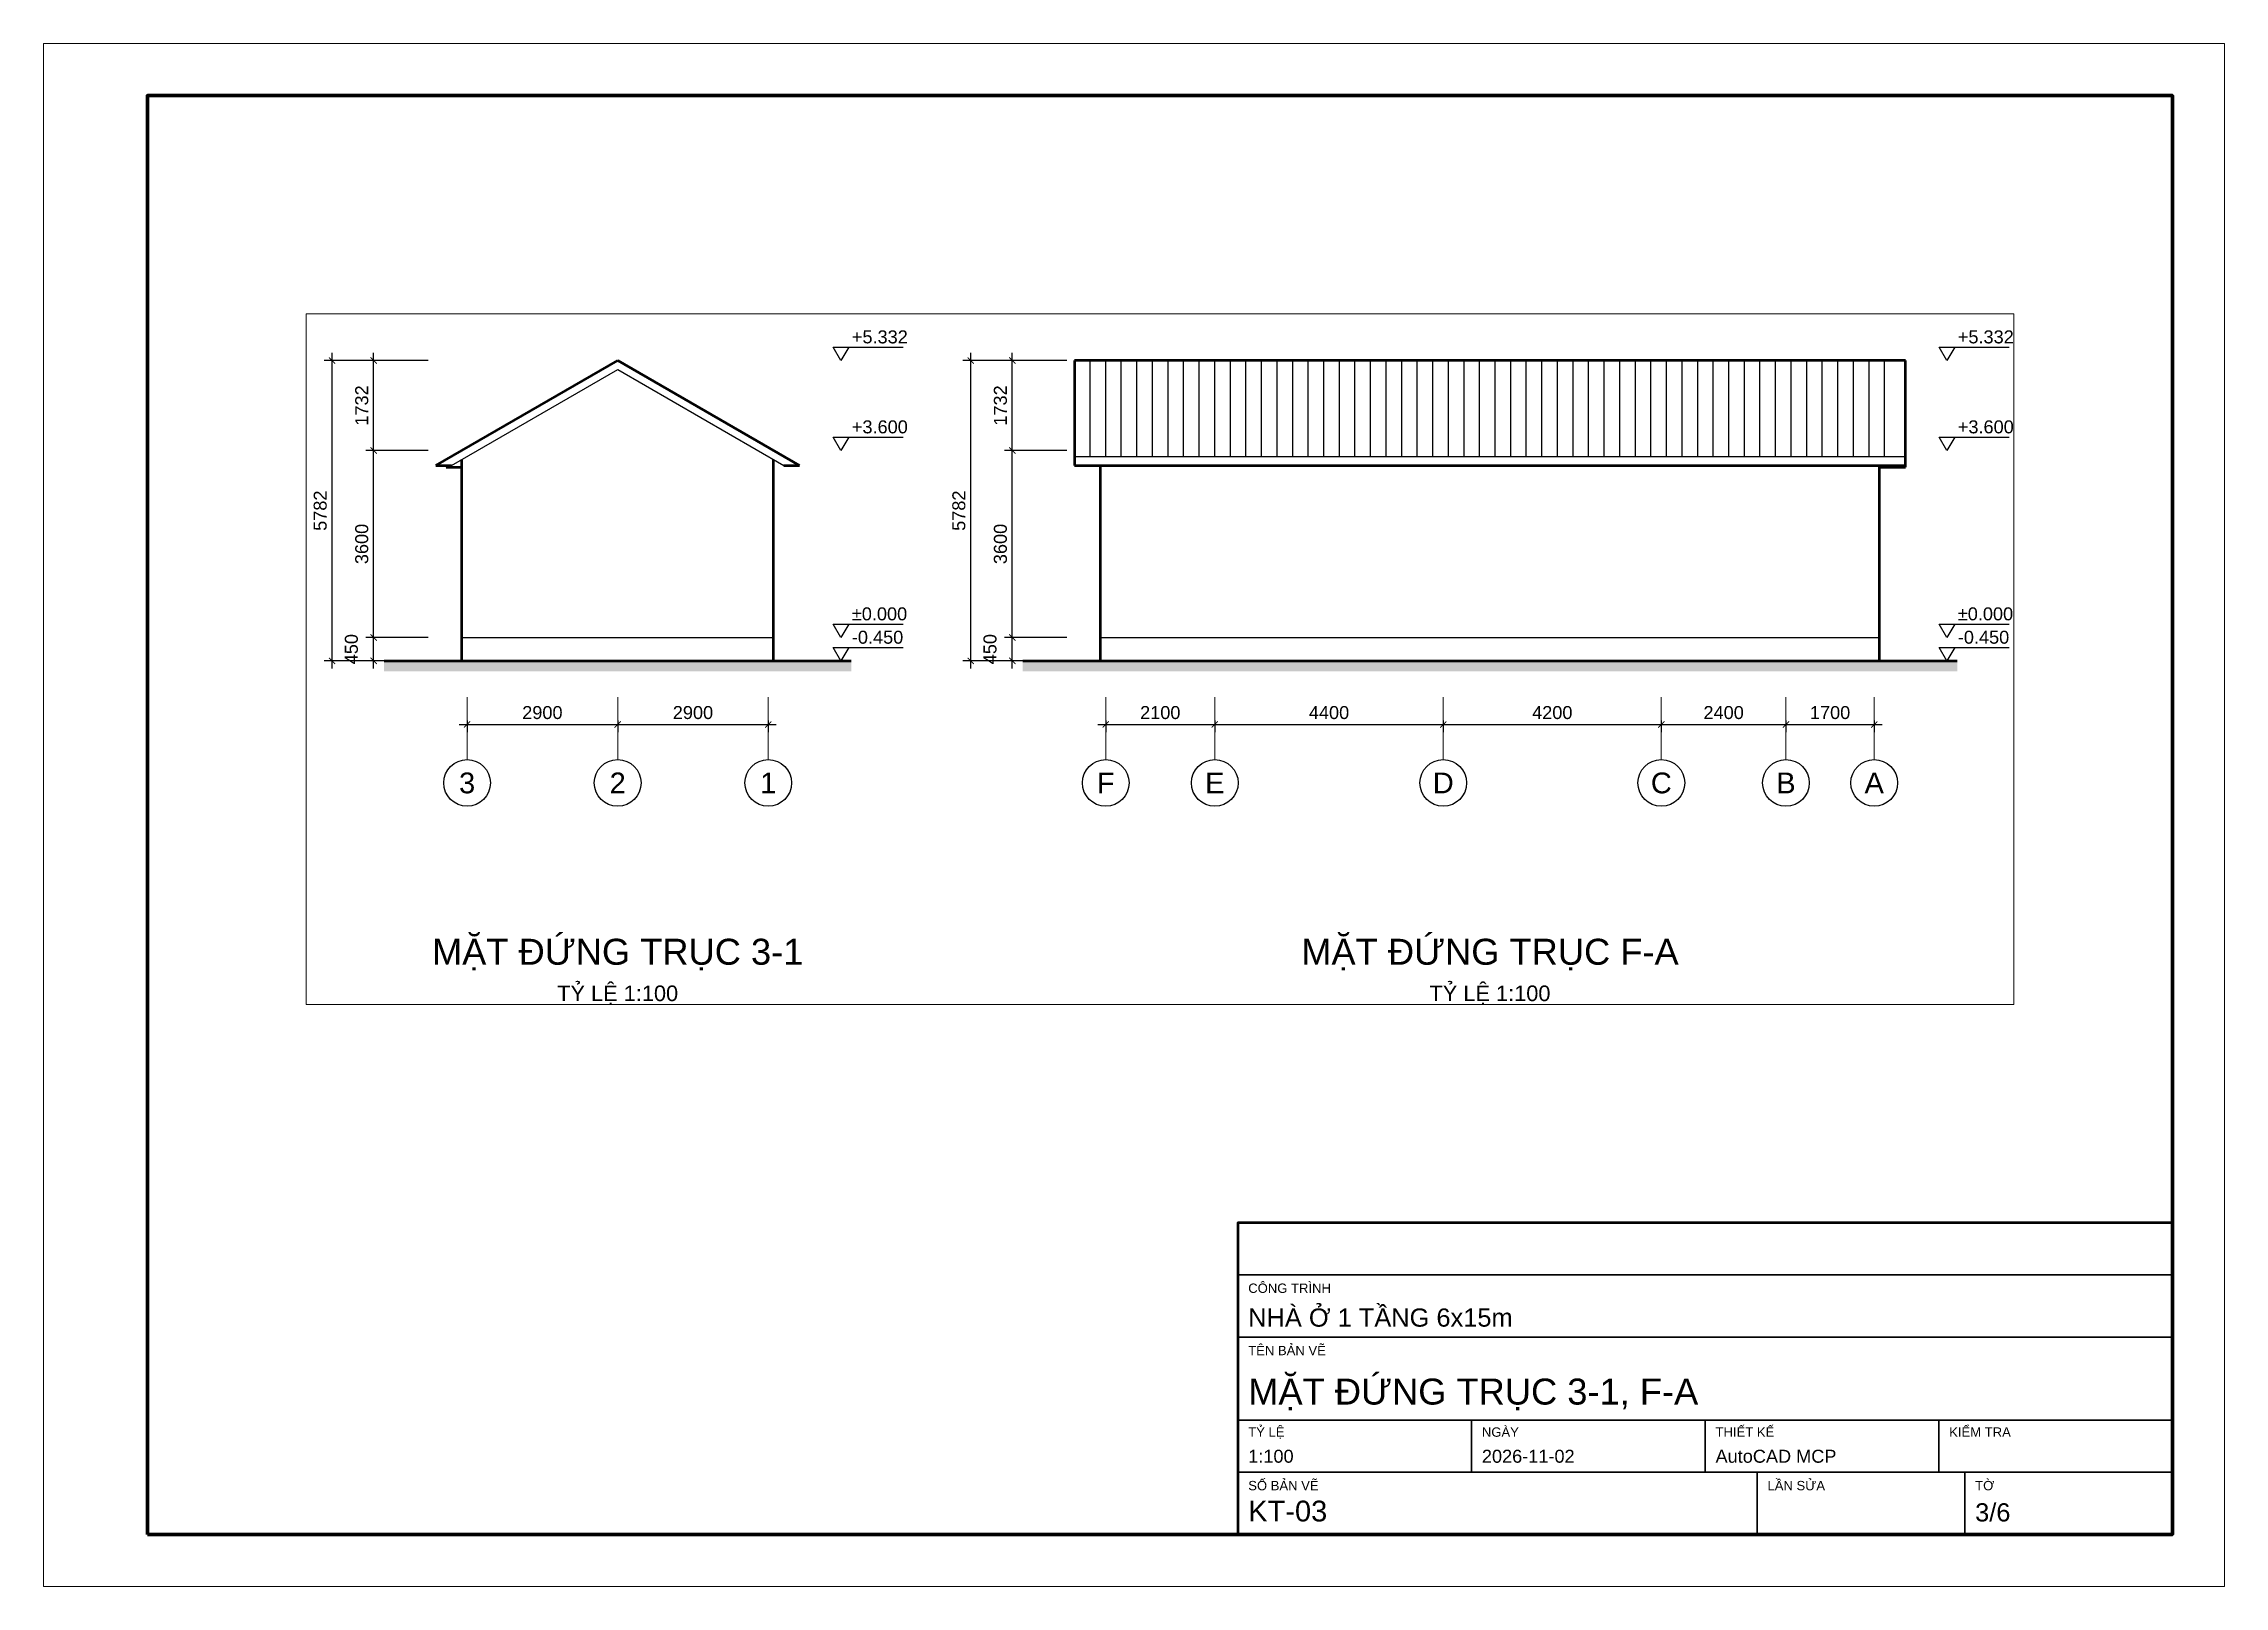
# Paper-space layout 'KT-03' of a CAD drawing. Header units: millimetres. Extents: x 0 to 420, y 0 to 297.
# The model-space entities are those that its viewports show. They can reach past a viewport. Long polylines and large blocks are cut down to what shows.
import ezdxf
from ezdxf.enums import TextEntityAlignment as Align

# ---------------------------------------------------------------- set-up
doc = ezdxf.new("R2010")
doc.units = ezdxf.units.MM
doc.header["$LTSCALE"] = 40
doc.linetypes.add('CENTER', pattern=[50.8, 31.75, -6.35, 6.35, -6.35])
for name, color, linetype, lineweight in [('A-ANNO-DIMS', 1, 'Continuous', 18), ('A-ANNO-SYMB', 7, 'Continuous', 25), ('A-ANNO-TEXT', 7, 'Continuous', 18), ('A-ANNO-TTLB', 7, 'Continuous', 35), ('A-ELEV', 7, 'Continuous', 25), ('A-ELEV-OTLN', 7, 'Continuous', 50), ('A-SECT-PATT', 8, 'Continuous', 9), ('S-GRID', 1, 'CENTER', 18), ('S-GRID-IDEN', 7, 'Continuous', 25)]:
    doc.layers.add(name, color=color, linetype=linetype, lineweight=lineweight)
doc.layers.add('A-ANNO-VPRT', color=8, linetype='Continuous', lineweight=9, plot=False)
doc.styles.add('MCP-ARIAL', font='arial.ttf')
doc.dimstyles.new('MCP-1-100', dxfattribs={"dimscale": 100, "dimtxt": 2.5, "dimasz": 1.2, "dimexe": 1.5, "dimexo": 1.5, "dimgap": 1, "dimtad": 1, "dimdec": 0, "dimdsep": 46, "dimtxsty": 'MCP-ARIAL', "dimblk": 'ARCHTICK', "dimblk1": 'ARCHTICK', "dimblk2": 'ARCHTICK', "dimcen": 0.09, "dimdle": 1.5, "dimclrd": 256, "dimclre": 256, "dimclrt": 256, "dimadec": 0, "dimazin": 0, "dimtfac": 1, "dimtdec": 4, "dimtmove": 2, "dimatfit": 3, "dimfxl": 1, "dimtolj": 1, "dimtzin": 0, "dimarcsym": 0})

# ---------------------------------------------------------------- blocks, each defined once
blk = doc.blocks.new('_ArchTick')
at = {"color": 0, "linetype": 'ByBlock', "const_width": 0.15}
blk.add_lwpolyline([(-0.5, -0.5), (0.5, 0.5)], dxfattribs=at)
blk = doc.blocks.new('*D42')
at = {"layer": 'A-ANNO-DIMS', "lineweight": -2, "transparency": 16777216}
for p, q in [((45900, -600), (45900, 150)), ((46950, 0), (45750, 0)), ((46950, -450), (45750, -450))]:
    blk.add_line(p, q, dxfattribs=at)
at = {"layer": 'Defpoints', "color": 0, "transparency": 16777216}
for p in [(47100, 0), (45900, 0), (47100, -450)]:
    blk.add_point(p, dxfattribs=at)
at = {"layer": 'A-ANNO-DIMS', "lineweight": -2, "transparency": 16777216, "xscale": 120, "yscale": 120, "zscale": 120}
for p, rotation in [((45900, 0), 90), ((45900, -450), 270)]:
    blk.add_blockref('_ArchTick', p, dxfattribs=dict(at, rotation=rotation))
at = {"layer": 'A-ANNO-DIMS', "transparency": 16777216, "insert": (45472, -225), "char_height": 250, "attachment_point": 5, "rotation": 90, "style": 'MCP-ARIAL'}
blk.add_mtext('\\A1;450', dxfattribs=at)
blk = doc.blocks.new('*D43')
at = {"layer": 'A-ANNO-DIMS', "lineweight": -2, "transparency": 16777216}
for p, q in [((46950, 3600), (45750, 3600)), ((45900, -150), (45900, 3750)), ((46950, 0), (45750, 0))]:
    blk.add_line(p, q, dxfattribs=at)
at = {"layer": 'Defpoints', "color": 0, "transparency": 16777216}
for p in [(45900, 3600), (47100, 3600), (47100, 0)]:
    blk.add_point(p, dxfattribs=at)
at = {"layer": 'A-ANNO-DIMS', "lineweight": -2, "transparency": 16777216, "xscale": 120, "yscale": 120, "zscale": 120}
for p, rotation in [((45900, 3600), 90), ((45900, 0), 270)]:
    blk.add_blockref('_ArchTick', p, dxfattribs=dict(at, rotation=rotation))
at = {"layer": 'A-ANNO-DIMS', "transparency": 16777216, "insert": (45672, 1800), "char_height": 250, "attachment_point": 5, "rotation": 90, "style": 'MCP-ARIAL'}
blk.add_mtext('\\A1;3600', dxfattribs=at)
blk = doc.blocks.new('*D44')
at = {"layer": 'A-ANNO-DIMS', "lineweight": -2, "transparency": 16777216}
for p, q in [((45900, 3450), (45900, 5482)), ((46950, 5332), (45750, 5332)), ((46950, 3600), (45750, 3600))]:
    blk.add_line(p, q, dxfattribs=at)
at = {"layer": 'Defpoints', "color": 0, "transparency": 16777216}
for p in [(45900, 5332), (47100, 5332), (47100, 3600)]:
    blk.add_point(p, dxfattribs=at)
at = {"layer": 'A-ANNO-DIMS', "lineweight": -2, "transparency": 16777216, "xscale": 120, "yscale": 120, "zscale": 120}
for p, rotation in [((45900, 5332), 90), ((45900, 3600), 270)]:
    blk.add_blockref('_ArchTick', p, dxfattribs=dict(at, rotation=rotation))
at = {"layer": 'A-ANNO-DIMS', "transparency": 16777216, "insert": (45672, 4466), "char_height": 250, "attachment_point": 5, "rotation": 90, "style": 'MCP-ARIAL'}
blk.add_mtext('\\A1;1732', dxfattribs=at)
blk = doc.blocks.new('*D45')
at = {"layer": 'A-ANNO-DIMS', "lineweight": -2, "transparency": 16777216}
for p, q in [((45100, -600), (45100, 5482)), ((46950, 5332), (44950, 5332)), ((46950, -450), (44950, -450))]:
    blk.add_line(p, q, dxfattribs=at)
at = {"layer": 'Defpoints', "color": 0, "transparency": 16777216}
for p in [(45100, 5332), (47100, 5332), (47100, -450)]:
    blk.add_point(p, dxfattribs=at)
at = {"layer": 'A-ANNO-DIMS', "lineweight": -2, "transparency": 16777216, "xscale": 120, "yscale": 120, "zscale": 120}
for p, rotation in [((45100, 5332), 90), ((45100, -450), 270)]:
    blk.add_blockref('_ArchTick', p, dxfattribs=dict(at, rotation=rotation))
at = {"layer": 'A-ANNO-DIMS', "transparency": 16777216, "insert": (44872, 2441), "char_height": 250, "attachment_point": 5, "rotation": 90, "style": 'MCP-ARIAL'}
blk.add_mtext('\\A1;5782', dxfattribs=at)
blk = doc.blocks.new('*D46')
at = {"layer": 'A-ANNO-DIMS', "lineweight": -2, "transparency": 16777216}
for p, q in [((47550, -1675), (50750, -1675)), ((47700, -1600), (47700, -1825)), ((50600, -1600), (50600, -1825))]:
    blk.add_line(p, q, dxfattribs=at)
at = {"layer": 'Defpoints', "color": 0, "transparency": 16777216}
for p in [(47700, -1450), (50600, -1450), (50600, -1675)]:
    blk.add_point(p, dxfattribs=at)
at = {"layer": 'A-ANNO-DIMS', "lineweight": -2, "transparency": 16777216, "xscale": 120, "yscale": 120, "zscale": 120, "rotation": 180}
blk.add_blockref('_ArchTick', (47700, -1675), dxfattribs=at)
at = {"layer": 'A-ANNO-DIMS', "lineweight": -2, "transparency": 16777216, "xscale": 120, "yscale": 120, "zscale": 120}
blk.add_blockref('_ArchTick', (50600, -1675), dxfattribs=at)
at = {"layer": 'A-ANNO-DIMS', "transparency": 16777216, "insert": (49150, -1447), "char_height": 250, "attachment_point": 5, "style": 'MCP-ARIAL'}
blk.add_mtext('\\A1;2900', dxfattribs=at)
blk = doc.blocks.new('*D47')
at = {"layer": 'A-ANNO-DIMS', "lineweight": -2, "transparency": 16777216}
for p, q in [((50450, -1675), (53650, -1675)), ((50600, -1600), (50600, -1825)), ((53500, -1600), (53500, -1825))]:
    blk.add_line(p, q, dxfattribs=at)
at = {"layer": 'Defpoints', "color": 0, "transparency": 16777216}
for p in [(50600, -1450), (53500, -1450), (53500, -1675)]:
    blk.add_point(p, dxfattribs=at)
at = {"layer": 'A-ANNO-DIMS', "lineweight": -2, "transparency": 16777216, "xscale": 120, "yscale": 120, "zscale": 120, "rotation": 180}
blk.add_blockref('_ArchTick', (50600, -1675), dxfattribs=at)
at = {"layer": 'A-ANNO-DIMS', "lineweight": -2, "transparency": 16777216, "xscale": 120, "yscale": 120, "zscale": 120}
blk.add_blockref('_ArchTick', (53500, -1675), dxfattribs=at)
at = {"layer": 'A-ANNO-DIMS', "transparency": 16777216, "insert": (52050, -1447), "char_height": 250, "attachment_point": 5, "style": 'MCP-ARIAL'}
blk.add_mtext('\\A1;2900', dxfattribs=at)
blk = doc.blocks.new('*D48')
at = {"layer": 'A-ANNO-DIMS', "lineweight": -2, "transparency": 16777216}
for p, q in [((58200, -600), (58200, 150)), ((59250, 0), (58050, 0)), ((59250, -450), (58050, -450))]:
    blk.add_line(p, q, dxfattribs=at)
at = {"layer": 'Defpoints', "color": 0, "transparency": 16777216}
for p in [(59400, 0), (58200, 0), (59400, -450)]:
    blk.add_point(p, dxfattribs=at)
at = {"layer": 'A-ANNO-DIMS', "lineweight": -2, "transparency": 16777216, "xscale": 120, "yscale": 120, "zscale": 120}
for p, rotation in [((58200, 0), 90), ((58200, -450), 270)]:
    blk.add_blockref('_ArchTick', p, dxfattribs=dict(at, rotation=rotation))
at = {"layer": 'A-ANNO-DIMS', "transparency": 16777216, "insert": (57772, -225), "char_height": 250, "attachment_point": 5, "rotation": 90, "style": 'MCP-ARIAL'}
blk.add_mtext('\\A1;450', dxfattribs=at)
blk = doc.blocks.new('*D49')
at = {"layer": 'A-ANNO-DIMS', "lineweight": -2, "transparency": 16777216}
for p, q in [((59250, 3600), (58050, 3600)), ((58200, -150), (58200, 3750)), ((59250, 0), (58050, 0))]:
    blk.add_line(p, q, dxfattribs=at)
at = {"layer": 'Defpoints', "color": 0, "transparency": 16777216}
for p in [(58200, 3600), (59400, 3600), (59400, 0)]:
    blk.add_point(p, dxfattribs=at)
at = {"layer": 'A-ANNO-DIMS', "lineweight": -2, "transparency": 16777216, "xscale": 120, "yscale": 120, "zscale": 120}
for p, rotation in [((58200, 3600), 90), ((58200, 0), 270)]:
    blk.add_blockref('_ArchTick', p, dxfattribs=dict(at, rotation=rotation))
at = {"layer": 'A-ANNO-DIMS', "transparency": 16777216, "insert": (57972, 1800), "char_height": 250, "attachment_point": 5, "rotation": 90, "style": 'MCP-ARIAL'}
blk.add_mtext('\\A1;3600', dxfattribs=at)
blk = doc.blocks.new('*D50')
at = {"layer": 'A-ANNO-DIMS', "lineweight": -2, "transparency": 16777216}
for p, q in [((58200, 3450), (58200, 5482)), ((59250, 5332), (58050, 5332)), ((59250, 3600), (58050, 3600))]:
    blk.add_line(p, q, dxfattribs=at)
at = {"layer": 'Defpoints', "color": 0, "transparency": 16777216}
for p in [(58200, 5332), (59400, 5332), (59400, 3600)]:
    blk.add_point(p, dxfattribs=at)
at = {"layer": 'A-ANNO-DIMS', "lineweight": -2, "transparency": 16777216, "xscale": 120, "yscale": 120, "zscale": 120}
for p, rotation in [((58200, 5332), 90), ((58200, 3600), 270)]:
    blk.add_blockref('_ArchTick', p, dxfattribs=dict(at, rotation=rotation))
at = {"layer": 'A-ANNO-DIMS', "transparency": 16777216, "insert": (57972, 4466), "char_height": 250, "attachment_point": 5, "rotation": 90, "style": 'MCP-ARIAL'}
blk.add_mtext('\\A1;1732', dxfattribs=at)
blk = doc.blocks.new('*D51')
at = {"layer": 'A-ANNO-DIMS', "lineweight": -2, "transparency": 16777216}
for p, q in [((57400, -600), (57400, 5482)), ((59250, 5332), (57250, 5332)), ((59250, -450), (57250, -450))]:
    blk.add_line(p, q, dxfattribs=at)
at = {"layer": 'Defpoints', "color": 0, "transparency": 16777216}
for p in [(57400, 5332), (59400, 5332), (59400, -450)]:
    blk.add_point(p, dxfattribs=at)
at = {"layer": 'A-ANNO-DIMS', "lineweight": -2, "transparency": 16777216, "xscale": 120, "yscale": 120, "zscale": 120}
for p, rotation in [((57400, 5332), 90), ((57400, -450), 270)]:
    blk.add_blockref('_ArchTick', p, dxfattribs=dict(at, rotation=rotation))
at = {"layer": 'A-ANNO-DIMS', "transparency": 16777216, "insert": (57172, 2441), "char_height": 250, "attachment_point": 5, "rotation": 90, "style": 'MCP-ARIAL'}
blk.add_mtext('\\A1;5782', dxfattribs=at)
blk = doc.blocks.new('*D52')
at = {"layer": 'A-ANNO-DIMS', "lineweight": -2, "transparency": 16777216}
for p, q in [((59850, -1675), (62250, -1675)), ((60000, -1600), (60000, -1825)), ((62100, -1600), (62100, -1825))]:
    blk.add_line(p, q, dxfattribs=at)
at = {"layer": 'Defpoints', "color": 0, "transparency": 16777216}
for p in [(60000, -1450), (62100, -1450), (62100, -1675)]:
    blk.add_point(p, dxfattribs=at)
at = {"layer": 'A-ANNO-DIMS', "lineweight": -2, "transparency": 16777216, "xscale": 120, "yscale": 120, "zscale": 120, "rotation": 180}
blk.add_blockref('_ArchTick', (60000, -1675), dxfattribs=at)
at = {"layer": 'A-ANNO-DIMS', "lineweight": -2, "transparency": 16777216, "xscale": 120, "yscale": 120, "zscale": 120}
blk.add_blockref('_ArchTick', (62100, -1675), dxfattribs=at)
at = {"layer": 'A-ANNO-DIMS', "transparency": 16777216, "insert": (61050, -1447), "char_height": 250, "attachment_point": 5, "style": 'MCP-ARIAL'}
blk.add_mtext('\\A1;2100', dxfattribs=at)
blk = doc.blocks.new('*D53')
at = {"layer": 'A-ANNO-DIMS', "lineweight": -2, "transparency": 16777216}
for p, q in [((61950, -1675), (66650, -1675)), ((62100, -1600), (62100, -1825)), ((66500, -1600), (66500, -1825))]:
    blk.add_line(p, q, dxfattribs=at)
at = {"layer": 'Defpoints', "color": 0, "transparency": 16777216}
for p in [(62100, -1450), (66500, -1450), (66500, -1675)]:
    blk.add_point(p, dxfattribs=at)
at = {"layer": 'A-ANNO-DIMS', "lineweight": -2, "transparency": 16777216, "xscale": 120, "yscale": 120, "zscale": 120, "rotation": 180}
blk.add_blockref('_ArchTick', (62100, -1675), dxfattribs=at)
at = {"layer": 'A-ANNO-DIMS', "lineweight": -2, "transparency": 16777216, "xscale": 120, "yscale": 120, "zscale": 120}
blk.add_blockref('_ArchTick', (66500, -1675), dxfattribs=at)
at = {"layer": 'A-ANNO-DIMS', "transparency": 16777216, "insert": (64300, -1447), "char_height": 250, "attachment_point": 5, "style": 'MCP-ARIAL'}
blk.add_mtext('\\A1;4400', dxfattribs=at)
blk = doc.blocks.new('*D54')
at = {"layer": 'A-ANNO-DIMS', "lineweight": -2, "transparency": 16777216}
for p, q in [((66350, -1675), (70850, -1675)), ((66500, -1600), (66500, -1825)), ((70700, -1600), (70700, -1825))]:
    blk.add_line(p, q, dxfattribs=at)
at = {"layer": 'Defpoints', "color": 0, "transparency": 16777216}
for p in [(66500, -1450), (70700, -1450), (70700, -1675)]:
    blk.add_point(p, dxfattribs=at)
at = {"layer": 'A-ANNO-DIMS', "lineweight": -2, "transparency": 16777216, "xscale": 120, "yscale": 120, "zscale": 120, "rotation": 180}
blk.add_blockref('_ArchTick', (66500, -1675), dxfattribs=at)
at = {"layer": 'A-ANNO-DIMS', "lineweight": -2, "transparency": 16777216, "xscale": 120, "yscale": 120, "zscale": 120}
blk.add_blockref('_ArchTick', (70700, -1675), dxfattribs=at)
at = {"layer": 'A-ANNO-DIMS', "transparency": 16777216, "insert": (68600, -1447), "char_height": 250, "attachment_point": 5, "style": 'MCP-ARIAL'}
blk.add_mtext('\\A1;4200', dxfattribs=at)
blk = doc.blocks.new('*D55')
at = {"layer": 'A-ANNO-DIMS', "lineweight": -2, "transparency": 16777216}
for p, q in [((70550, -1675), (73250, -1675)), ((70700, -1600), (70700, -1825)), ((73100, -1600), (73100, -1825))]:
    blk.add_line(p, q, dxfattribs=at)
at = {"layer": 'Defpoints', "color": 0, "transparency": 16777216}
for p in [(70700, -1450), (73100, -1450), (73100, -1675)]:
    blk.add_point(p, dxfattribs=at)
at = {"layer": 'A-ANNO-DIMS', "lineweight": -2, "transparency": 16777216, "xscale": 120, "yscale": 120, "zscale": 120, "rotation": 180}
blk.add_blockref('_ArchTick', (70700, -1675), dxfattribs=at)
at = {"layer": 'A-ANNO-DIMS', "lineweight": -2, "transparency": 16777216, "xscale": 120, "yscale": 120, "zscale": 120}
blk.add_blockref('_ArchTick', (73100, -1675), dxfattribs=at)
at = {"layer": 'A-ANNO-DIMS', "transparency": 16777216, "insert": (71900, -1447), "char_height": 250, "attachment_point": 5, "style": 'MCP-ARIAL'}
blk.add_mtext('\\A1;2400', dxfattribs=at)
blk = doc.blocks.new('*D56')
at = {"layer": 'A-ANNO-DIMS', "lineweight": -2, "transparency": 16777216}
for p, q in [((72950, -1675), (74950, -1675)), ((73100, -1600), (73100, -1825)), ((74800, -1600), (74800, -1825))]:
    blk.add_line(p, q, dxfattribs=at)
at = {"layer": 'Defpoints', "color": 0, "transparency": 16777216}
for p in [(73100, -1450), (74800, -1450), (74800, -1675)]:
    blk.add_point(p, dxfattribs=at)
at = {"layer": 'A-ANNO-DIMS', "lineweight": -2, "transparency": 16777216, "xscale": 120, "yscale": 120, "zscale": 120, "rotation": 180}
blk.add_blockref('_ArchTick', (73100, -1675), dxfattribs=at)
at = {"layer": 'A-ANNO-DIMS', "lineweight": -2, "transparency": 16777216, "xscale": 120, "yscale": 120, "zscale": 120}
blk.add_blockref('_ArchTick', (74800, -1675), dxfattribs=at)
at = {"layer": 'A-ANNO-DIMS', "transparency": 16777216, "insert": (73950, -1447), "char_height": 250, "attachment_point": 5, "style": 'MCP-ARIAL'}
blk.add_mtext('\\A1;1700', dxfattribs=at)

msp = doc.modelspace()

# ---------------------------------------------------------------- hatches: boundary and pattern name
at = {"layer": 'A-SECT-PATT'}
h = msp.add_hatch(dxfattribs=at)
h.set_pattern_fill('EARTH', color=256, scale=15, style=0)
h.paths.add_polyline_path([(46100, -450), (55100, -450), (55100, -650), (46100, -650)], flags=16)
h = msp.add_hatch(dxfattribs=at)
h.set_pattern_fill('EARTH', color=256, scale=15, style=0)
h.paths.add_polyline_path([(58400, -450), (76400, -450), (76400, -650), (58400, -650)], flags=16)

# ---------------------------------------------------------------- linework, layer by layer
at = {"layer": 'A-ANNO-SYMB'}
for p, q in [((54750, 5587), (56100, 5587)), ((76050, 5587), (77400, 5587)), ((54750, 3855), (56100, 3855)), ((76050, 3855), (77400, 3855)), ((54750, 255), (56100, 255)), ((76050, 255), (77400, 255)), ((54750, -195), (56100, -195)), ((76050, -195), (77400, -195))]:
    msp.add_line(p, q, dxfattribs=at)
for points in [[(54900, 5332), (54750, 5587), (55050, 5587)], [(76200, 5332), (76050, 5587), (76350, 5587)], [(54900, 3600), (54750, 3855), (55050, 3855)], [(76200, 3600), (76050, 3855), (76350, 3855)], [(54900, 0), (54750, 255), (55050, 255)], [(76200, 0), (76050, 255), (76350, 255)], [(54900, -450), (54750, -195), (55050, -195)], [(76200, -450), (76050, -195), (76350, -195)]]:
    msp.add_lwpolyline(points, close=True, dxfattribs=at)
at = {"layer": 'A-ELEV'}
for p, q in [((47400, 3311.325), (50600, 5158.846)), ((50600, 5158.846), (53800, 3311.325)), ((59700, 3484.53), (59700, 5332.051)), ((60000, 3484.53), (60000, 5332.051)), ((60300, 3484.53), (60300, 5332.051)), ((60600, 3484.53), (60600, 5332.051)), ((60900, 3484.53), (60900, 5332.051)), ((61200, 3484.53), (61200, 5332.051)), ((61500, 3484.53), (61500, 5332.051)), ((61800, 3484.53), (61800, 5332.051)), ((62100, 3484.53), (62100, 5332.051)), ((62400, 3484.53), (62400, 5332.051)), ((62700, 3484.53), (62700, 5332.051)), ((63000, 3484.53), (63000, 5332.051)), ((63300, 3484.53), (63300, 5332.051)), ((63600, 3484.53), (63600, 5332.051)), ((63900, 3484.53), (63900, 5332.051)), ((64200, 3484.53), (64200, 5332.051)), ((64500, 3484.53), (64500, 5332.051)), ((64800, 3484.53), (64800, 5332.051)), ((65100, 3484.53), (65100, 5332.051)), ((65400, 3484.53), (65400, 5332.051)), ((65700, 3484.53), (65700, 5332.051)), ((66000, 3484.53), (66000, 5332.051)), ((66300, 3484.53), (66300, 5332.051)), ((66600, 3484.53), (66600, 5332.051)), ((66900, 3484.53), (66900, 5332.051)), ((67200, 3484.53), (67200, 5332.051)), ((67500, 3484.53), (67500, 5332.051)), ((67800, 3484.53), (67800, 5332.051)), ((68100, 3484.53), (68100, 5332.051)), ((68400, 3484.53), (68400, 5332.051)), ((68700, 3484.53), (68700, 5332.051)), ((69000, 3484.53), (69000, 5332.051)), ((69300, 3484.53), (69300, 5332.051)), ((69600, 3484.53), (69600, 5332.051)), ((69900, 3484.53), (69900, 5332.051)), ((70200, 3484.53), (70200, 5332.051)), ((70500, 3484.53), (70500, 5332.051)), ((70800, 3484.53), (70800, 5332.051)), ((71100, 3484.53), (71100, 5332.051)), ((71400, 3484.53), (71400, 5332.051)), ((71700, 3484.53), (71700, 5332.051)), ((72000, 3484.53), (72000, 5332.051)), ((72300, 3484.53), (72300, 5332.051)), ((72600, 3484.53), (72600, 5332.051)), ((72900, 3484.53), (72900, 5332.051)), ((73200, 3484.53), (73200, 5332.051)), ((73500, 3484.53), (73500, 5332.051)), ((73800, 3484.53), (73800, 5332.051)), ((74100, 3484.53), (74100, 5332.051)), ((74400, 3484.53), (74400, 5332.051)), ((74700, 3484.53), (74700, 5332.051)), ((75000, 3484.53), (75000, 5332.051)), ((59400, 3484.53), (75400, 3484.53)), ((47600, 0), (53600, 0)), ((59900, 0), (74900, 0))]:
    msp.add_line(p, q, dxfattribs=at)
at = {"layer": 'A-ELEV-OTLN'}
for p, q in [((47100, 3311.325), (50600, 5332.051)), ((50600, 5332.051), (54100, 3311.325)), ((75400, 5332.051), (59400, 5332.051)), ((59400, 5332.051), (59400, 3311.325)), ((75400, 3311.325), (75400, 5332.051)), ((49169.596, 4333.579), (49170.596, 4333.002)), ((75400, 3276.795), (75400, 4344.893)), ((47600, -450), (47600, 3427.372)), ((53600, -450), (53600, 3427.372)), ((47100, 3311.325), (47400, 3311.325)), ((47300, 3276.795), (47360.674, 3311.825)), ((47300, 3276.795), (47600, 3276.795)), ((53800, 3311.325), (54100, 3311.325)), ((59400, 3311.325), (75400, 3311.325)), ((59900, -450), (59900, 3311.825)), ((74899.5, 3276.795), (75400, 3276.795)), ((74900, -450), (74900, 3311.825)), ((46100, -450), (55100, -450)), ((58400, -450), (76400, -450))]:
    msp.add_line(p, q, dxfattribs=at)
at = {"layer": 'S-GRID'}
for p, q in [((47700, -1150), (47700, -2350)), ((50600, -1150), (50600, -2350)), ((53500, -1150), (53500, -2350)), ((60000, -1150), (60000, -2350)), ((62100, -1150), (62100, -2350)), ((66500, -1150), (66500, -2350)), ((70700, -1150), (70700, -2350)), ((73100, -1150), (73100, -2350)), ((74800, -1150), (74800, -2350))]:
    msp.add_line(p, q, dxfattribs=at)
at = {"layer": 'S-GRID-IDEN'}
for centre in [(47700, -2800), (50600, -2800), (53500, -2800), (60000, -2800), (62100, -2800), (66500, -2800), (70700, -2800), (73100, -2800), (74800, -2800)]:
    msp.add_circle(centre, 450, dxfattribs=at)

# ---------------------------------------------------------------- texts
at = {"layer": 'A-ANNO-SYMB', "style": 'MCP-ARIAL'}
for s, p in [('+5.332', (55110, 5662)), ('+5.332', (76410, 5662)), ('+3.600', (55110, 3930)), ('+3.600', (76410, 3930)), ('±0.000', (55110, 330)), ('±0.000', (76410, 330)), ('-0.450', (55110, -120)), ('-0.450', (76410, -120))]:
    msp.add_text(s, height=250, dxfattribs=at).set_placement(p)
at = {"layer": 'A-ANNO-TEXT', "style": 'MCP-ARIAL'}
for s, height, p in [('MẶT ĐỨNG TRỤC 3-1', 500, (50600, -6300)), ('MẶT ĐỨNG TRỤC F-A', 500, (67400, -6300)), ('TỶ LỆ 1:100', 300, (50600, -7000)), ('TỶ LỆ 1:100', 300, (67400, -7000))]:
    msp.add_text(s, height=height, dxfattribs=at).set_placement(p, align=Align.CENTER)
at = {"layer": 'S-GRID-IDEN', "style": 'MCP-ARIAL'}
for s, p in [('3', (47700, -2800)), ('2', (50600, -2800)), ('1', (53500, -2800)), ('F', (60000, -2800)), ('E', (62100, -2800)), ('D', (66500, -2800)), ('C', (70700, -2800)), ('B', (73100, -2800)), ('A', (74800, -2800))]:
    msp.add_text(s, height=400, dxfattribs=at).set_placement(p, align=Align.MIDDLE_CENTER)

# ---------------------------------------------------------------- dimensions: what is measured, and where the dimension line sits
at = {"layer": 'A-ANNO-DIMS'}
for base, p1, p2, picture, middle in [((45100, 5332), (47100, -450), (47100, 5332), '*D45', (44872.357, 2441)), ((45900, 5332), (47100, 3600), (47100, 5332), '*D44', (45672.271, 4466)), ((57400, 5332), (59400, -450), (59400, 5332), '*D51', (57172.357, 2441)), ((58200, 5332), (59400, 3600), (59400, 5332), '*D50', (57972.271, 4466)), ((45900, 3600), (47100, 0), (47100, 3600), '*D43', (45672.271, 1800)), ((58200, 3600), (59400, 0), (59400, 3600), '*D49', (57972.271, 1800)), ((45900, 0), (47100, -450), (47100, 0), '*D42', (45472.357, -225)), ((58200, 0), (59400, -450), (59400, 0), '*D48', (57772.357, -225))]:
    dim = msp.add_linear_dim(base=base, p1=p1, p2=p2, angle=90, dimstyle='MCP-1-100', dxfattribs=at)
    dim.commit()
    dim.dimension.update_dxf_attribs({"geometry": picture, "text_midpoint": middle})
for base, p1, p2, picture, middle in [((50600, -1675), (47700, -1450), (50600, -1450), '*D46', (49150, -1447.357)), ((53500, -1675), (50600, -1450), (53500, -1450), '*D47', (52050, -1447.357)), ((62100, -1675), (60000, -1450), (62100, -1450), '*D52', (61050, -1447.357)), ((66500, -1675), (62100, -1450), (66500, -1450), '*D53', (64300, -1447.357)), ((70700, -1675), (66500, -1450), (70700, -1450), '*D54', (68600, -1447.357)), ((73100, -1675), (70700, -1450), (73100, -1450), '*D55', (71900, -1447.357)), ((74800, -1675), (73100, -1450), (74800, -1450), '*D56', (73950, -1447.357))]:
    dim = msp.add_linear_dim(base=base, p1=p1, p2=p2, dimstyle='MCP-1-100', dxfattribs=at)
    dim.commit()
    dim.dimension.update_dxf_attribs({"geometry": picture, "text_midpoint": middle})

psp = doc.layouts.new('KT-03')

# ---------------------------------------------------------------- linework, layer by layer
at = {"layer": 'A-ANNO-TTLB'}
for p, q in [((230, 60), (410, 60)), ((230, 48), (410, 48)), ((230, 32), (410, 32)), ((275, 22), (275, 32)), ((320, 22), (320, 32)), ((365, 22), (365, 32)), ((230, 22), (410, 22)), ((330, 10), (330, 22)), ((370, 10), (370, 22))]:
    psp.add_line(p, q, dxfattribs=at)
at = {"layer": 'A-ANNO-TTLB', "lineweight": 9}
psp.add_lwpolyline([(0, 0), (420, 0), (420, 297), (0, 297)], close=True, dxfattribs=at)
at = {"layer": 'A-ANNO-TTLB', "lineweight": 70}
psp.add_lwpolyline([(20, 10), (410, 10), (410, 287), (20, 287)], close=True, dxfattribs=at)
at = {"layer": 'A-ANNO-TTLB', "lineweight": 50}
psp.add_lwpolyline([(230, 10), (410, 10), (410, 70), (230, 70)], close=True, dxfattribs=at)

# ---------------------------------------------------------------- texts
at = {"layer": 'A-ANNO-TTLB', "style": 'MCP-ARIAL'}
for s, height, p in [('CÔNG TRÌNH', 1.8, (232, 56.5)), ('NHÀ Ở 1 TẦNG 6x15m', 3.5, (232, 50)), ('TÊN BẢN VẼ', 1.8, (232, 44.5)), ('MẶT ĐỨNG TRỤC 3-1, F-A', 5, (232, 35)), ('TỶ LỆ', 1.8, (232, 28.8)), ('NGÀY', 1.8, (277, 28.8)), ('THIẾT KẾ', 1.8, (322, 28.8)), ('KIỂM TRA', 1.8, (367, 28.8)), ('1:100', 2.5, (232, 23.8)), ('2026-11-02', 2.5, (277, 23.8)), ('AutoCAD MCP', 2.5, (322, 23.8)), ('SỐ BẢN VẼ', 1.8, (232, 18.5)), ('LẦN SỬA', 1.8, (332, 18.5)), ('TỜ', 1.8, (372, 18.5)), ('KT-03', 4, (232, 12.5)), ('3/6', 3.5, (372, 12.5))]:
    psp.add_text(s, height=height, dxfattribs=at).set_placement(p)

# ---------------------------------------------------------------- viewports
at = {"layer": 'A-ANNO-VPRT'}
psp.add_viewport(center=(215, 178.5), size=(328.88, 132.99), view_center_point=(61044, -417.5), view_height=13299, dxfattribs=at)

doc.saveas('drawing.dxf')
